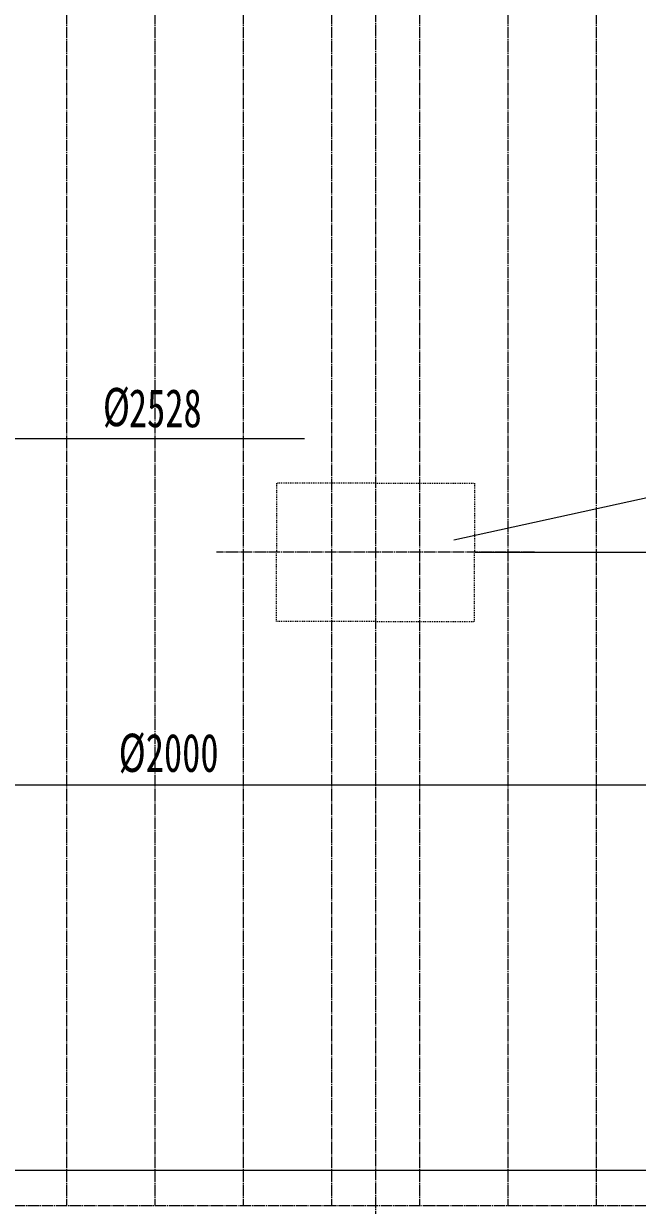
# Model space of a CAD drawing. Header units: millimetres. Extents: x 132745 to 150447, y -25377 to -12762.
# Drawn here: x 135417 to 136112, y -16225 to -14886 of the extents above; entities that cross this region are included whole.
import ezdxf

# ---------------------------------------------------------------- set-up
doc = ezdxf.new("R2010")
doc.units = ezdxf.units.MM
doc.linetypes.add('AD_LTYPE1 0 mm', pattern=[16, 13, -1, 1, -1])
doc.linetypes.add('AD_LTYPE3 0 mm', pattern=[2, 1, -1])
doc.layers.get('0').update_dxf_attribs({"lineweight": 35})
doc.layers.add('cdr_dim', color=7, linetype='Continuous', lineweight=18)
doc.layers.add('尺寸线层', color=7, linetype='Continuous', lineweight=18)
for name, color, linetype, lineweight, true_color in [('cdr_dwg1', 4, 'Continuous', 18, 0x00ffff), ('cdr_dwg3', 1, 'AD_LTYPE1 0 mm', 18, 0xff0000), ('cdr_dwg5', 6, 'AD_LTYPE3 0 mm', 18, 0xff00ff)]:
    doc.layers.add(name, color=color, linetype=linetype, lineweight=lineweight, true_color=true_color)
doc.styles.add('HZ', font='simfang.ttf', dxfattribs={"width": 0.7})
doc.styles.get("Standard").update_dxf_attribs({"font": 'simfang.ttf', "width": 0.7})
doc.dimstyles.new('ISO-25', dxfattribs={"dimtxt": 28.892355, "dimasz": 2.5, "dimexe": 1.25, "dimexo": 0.625, "dimtad": 1, "dimzin": 0, "dimtxsty": 'Standard', "dimblk1": 'CLOSED', "dimblk2": 'CLOSED', "dimcen": 0, "dimdle": 5, "dimadec": 0, "dimazin": 0, "dimtfac": 1, "dimtdec": 3, "dimtmove": 0, "dimatfit": 3, "dimldrblk": 'CLOSED', "dimfxl": 1, "dimtzin": 0, "dimarcsym": 0})

# ---------------------------------------------------------------- blocks, each defined once
blk = doc.blocks.new('*X2')
at = {"layer": '尺寸线层', "linetype": 'Continuous', "lineweight": 18}
for points in [[(134584, -16185.5), (134584.3, -16188), (134583.6, -16188)], [(134584, -17747.3), (134584.3, -17744.8), (134583.6, -17744.8)]]:
    blk.add_hatch(color=0, dxfattribs=at).paths.add_polyline_path(points, flags=0)
at = {"layer": '尺寸线层', "color": 0, "linetype": 'Continuous', "lineweight": 18}
for p, q in [((134797.3, -16185.5), (134582.7, -16185.5)), ((134584, -16185.5), (134584, -17747.3)), ((135708.5, -17747.3), (134582.7, -17747.3))]:
    blk.add_line(p, q, dxfattribs=at)
at = {"layer": '尺寸线层', "color": 0, "linetype": 'Continuous', "lineweight": 18, "insert": (134566, -16966.4), "char_height": 28.89, "width": 43.339, "attachment_point": 5, "rotation": 90, "line_spacing_factor": 1.194679}
blk.add_mtext('1500', dxfattribs=at)
blk = doc.blocks.new('_CLOSED')
at = {"color": 0, "linetype": 'ByBlock', "lineweight": -2}
for p, q in [((-1, 0.166667), (0, 0)), ((-1, 0.166667), (-1, -0.166667)), ((0, 0), (-1, -0.166667)), ((0, 0), (-1, 0))]:
    blk.add_line(p, q, dxfattribs=at)

msp = doc.modelspace()

# ---------------------------------------------------------------- linework, layer by layer
at = {"layer": 'cdr_dim', "linetype": 'Continuous'}
for p, q in [((135904.525, -15471.262), (137665.95, -15086.175)), ((134569.41, -15356.679), (135735.463, -15356.679)), ((135928.41, -15485.471), (136985.589, -15485.471)), ((134853.41, -15748.812), (136778.41, -15748.812))]:
    msp.add_line(p, q, dxfattribs=at)
at = {"layer": 'cdr_dwg1', "linetype": 'Continuous'}
msp.add_line((134797.91, -16185.471), (136833.91, -16185.471), dxfattribs=at)
at = {"layer": 'cdr_dwg3', "linetype": 'AD_LTYPE1 0 mm'}
for p, q in [((135815.91, -13575.511), (135815.91, -18259.803)), ((135465.91, -14377.961), (135465.91, -16225.471)), ((135565.91, -14377.961), (135565.91, -16225.471)), ((135665.91, -14377.961), (135665.91, -16225.471)), ((135765.91, -14377.961), (135765.91, -16225.471)), ((135865.91, -14377.961), (135865.91, -16225.471)), ((135965.91, -14377.961), (135965.91, -16225.471)), ((136065.91, -14377.961), (136065.91, -16225.471)), ((135995.91, -15485.471), (135635.91, -15485.471)), ((134797.91, -16225.471), (136833.91, -16225.471))]:
    msp.add_line(p, q, dxfattribs=at)
at = {"layer": 'cdr_dwg5', "linetype": 'AD_LTYPE3 0 mm'}
for p, q in [((135815.91, -15407.071), (135703.91, -15407.071)), ((135703.91, -15407.071), (135703.91, -15485.471)), ((135815.91, -15407.071), (135927.91, -15407.071)), ((135927.91, -15407.071), (135927.91, -15485.471)), ((135703.91, -15563.871), (135703.91, -15485.471)), ((135927.91, -15563.871), (135927.91, -15485.471)), ((135815.91, -15563.871), (135703.91, -15563.871)), ((135815.91, -15563.871), (135927.91, -15563.871))]:
    msp.add_line(p, q, dxfattribs=at)

# ---------------------------------------------------------------- texts
at = {"layer": 'cdr_dim', "linetype": 'Continuous', "char_height": 43.3385, "line_spacing_factor": 1.194679, "style": 'HZ'}
for s, insert, width, attachment_point in [('%%C', (135507.203, -15344.473), 32.36625, 7), ('2528', (135536.546, -15344.473), 129.66002, 7), ('%%C2000', (135581.651, -15713.584), 162.09128, 5)]:
    msp.add_mtext(s, dxfattribs=dict(at, insert=insert, width=width, attachment_point=attachment_point))

# ---------------------------------------------------------------- dimensions: what is measured, and where the dimension line sits
at = {"layer": '尺寸线层'}
dim = msp.add_linear_dim(base=(134583.962, -17747.266), p1=(134797.91, -16185.471), p2=(135709.168, -17747.266), angle=90, text='1500', dimstyle='ISO-25', override={"dimtolj": 1}, dxfattribs=at)
dim.commit()
dim.dimension.update_dxf_attribs({"geometry": '*X2', "text_midpoint": (134562.787, -16966.369)})

doc.saveas('drawing.dxf')
